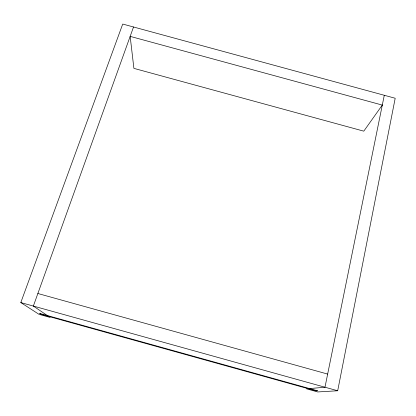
<?xml version="1.0" encoding="UTF-8"?>
<svg xmlns="http://www.w3.org/2000/svg" width="416" height="416" viewBox="0 0 416 416"><rect width="100%" height="100%" fill="white"/><g stroke="black" fill="none" stroke-linecap="round" stroke-linejoin="round"><path stroke-width="0.62" d="M384.285 95.28L324.984 387.223L306.582 388.84L317.751 391.95L337.688 390.759L395.2 98.254L122.72 24.05L20.8 302.567L39.042 314.345L50.092 317.418L33.358 306.062L133.526 26.993M37.866 293.504L327.652 374.078M20.8 302.567L337.688 390.759M382.294 105.082L363.787 131.16L133.895 68.37L130.161 36.369L382.294 105.082M317.444 390.754L315.973 390.853L40.929 314.272L39.582 313.388L317.444 390.754"/></g></svg>
